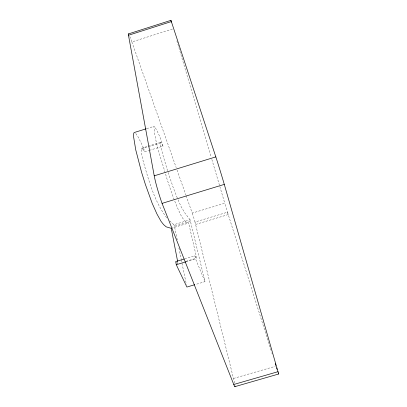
<?xml version="1.0" encoding="UTF-8"?>
<svg xmlns="http://www.w3.org/2000/svg" width="407" height="407" viewBox="0 0 407 407"><rect width="100%" height="100%" fill="white"/><g stroke="black" fill="none" stroke-linecap="round" stroke-linejoin="round"><path stroke-width="0.31" stroke-dasharray="2.04 1.53" d="M177.62 263.273L177.65 262.169M149.298 150.381L162.978 146.149C161.065 139.326 158.313 132.59 154.604 126.541L153.938 126.384C154.991 143.93 162.022 160.79 166.595 177.681C170.731 190.461 175.035 203.241 180.967 215.318C182.712 218.62 184.89 221.861 188.629 223.051L196.23 256.049L196.403 258.186L186.096 261.279M129.787 36.462A14.789 0.875 72.1 0 1 131.858 41.957L173.311 28.76M146.713 128.632L153.938 126.384M141.57 148.229L160.587 142.338M135.755 133.43L138.416 137.413L143.666 148.24L147.812 146.958M148.407 146.774L162.032 142.552M142.684 148.901L144.541 151.857L148.703 150.565M186.116 195.747L192.241 213.1L224.766 203.23L219.566 185.597M169.734 220.864L173.86 224.715L190.089 219.795L205.001 281.659L195.34 284.539M177.249 239.901L174.461 226.251L190.644 221.347M171.235 228.317L188.629 223.051M234.559 383.18A16.539 0.997 74.1 0 0 233.476 378.449L194.984 222.034L227.488 212.195L271.077 350.356M195.574 224.45L228.235 214.57L228.042 213.96M184.661 258.883L194.851 255.825L196.403 258.186M185.918 261.818L195.569 258.923L205.001 281.659M233.476 378.449L275.442 366.295M176.445 262.479L177.61 263.822M190.089 219.795L185.104 213.354L181.115 206.649L177.477 198.499M166.687 217.735C154.411 201.541 149.064 181.247 143.396 162.027A29.477 2.925 72.7 0 1 142.689 148.906M162.978 146.149L161.421 143.101A29.523 1.928 72.8 0 0 163.156 155.922L167.557 170.777M173.86 224.715L174.461 226.251M177.254 197.929L173.072 187.144L167.74 171.357M131.858 41.957L176.195 167.623M177.04 170.014L185.907 195.151M271.84 352.783L272.227 353.993M227.808 213.222L224.766 203.23M176.892 40.914L211.136 157.026M211.854 159.458L219.383 184.992M194.984 222.034L194.775 221.271A7.713 0.382 73.1 0 0 192.241 213.1M143.666 148.24L144.541 151.857M194.851 255.825L195.569 258.923M178.897 247.97L181.181 259.137M181.308 259.758L186.381 284.574"/><path stroke-width="0.61" d="M128.403 33.929L170.945 20.35L215.827 156.893A23.326 0.407 73.1 0 1 224.293 184.391L278.653 374.008L234.91 386.65M235.007 386.045A16.539 0.997 74.1 0 1 233.766 384.493L162.067 203.373A23.214 2.111 72.9 0 1 154.222 175.829L128.475 35.256L171.383 21.571M146.113 128.821L134.071 132.565L133.588 133.949L133.603 136.844L135.735 149.842L141.544 172.136L145.314 184.208L152.152 203.246L156.954 214.006L161.055 221.367L163.609 224.633L166.193 226.841L171.235 228.317L177.666 261.62M154.222 175.829L215.827 156.893M162.067 203.373L224.293 184.391M184.061 259.066L175.666 261.584L176.272 264.708L186.889 287.057L194.734 284.717M176.272 264.708L185.918 261.818M233.766 384.493L278.042 371.688M278.21 372.822L278.653 374.008M276.592 367.831L277.086 369.383M275.285 363.695L275.86 365.511M171.174 21.327L171.388 22.115M171.026 20.762L170.945 20.35M128.475 35.256A14.789 0.875 72.1 0 1 128.536 33.969"/></g></svg>
